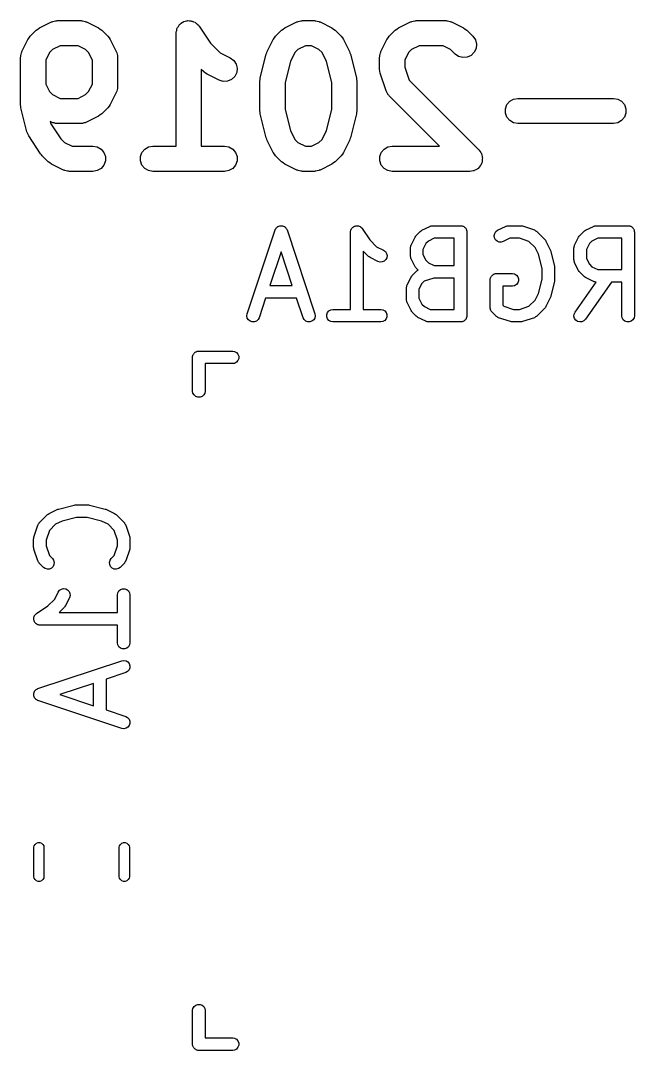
# Model space of a CAD drawing. Extents: x 0.6 to 53.4, y 0.6 to 44.7.
# Drawn here: x 0.97 to 8.3, y 32.08 to 44.37 of the extents above; entities that cross this region are included whole.
import ezdxf

# ---------------------------------------------------------------- set-up
doc = ezdxf.new("R2010")
doc.units = 0
doc.header["$MEASUREMENT"] = 0
doc.layers.add('BLACK', color=7, linetype='CONTINUOUS')

msp = doc.modelspace()

# ---------------------------------------------------------------- linework, layer by layer
at = {"layer": 'BLACK', "linetype": 'CONTINUOUS'}
for p, q in [((1.15822, 44.2561), (1.1779, 44.2698)), ((1.1779, 44.2698), (1.1972, 44.2842)), ((1.1972, 44.2842), (1.34006, 44.3556)), ((1.34006, 44.3556), (1.34835, 44.3581)), ((1.34835, 44.3581), (1.35584, 44.3624)), ((1.35584, 44.3624), (1.37315, 44.3654)), ((1.37315, 44.3654), (1.38999, 44.3704)), ((1.38999, 44.3704), (1.39862, 44.3699)), ((1.39862, 44.3699), (1.40714, 44.3714)), ((1.40714, 44.3714), (1.69286, 44.3714)), ((1.69286, 44.3714), (1.70138, 44.3699)), ((1.70138, 44.3699), (1.71001, 44.3704)), ((1.71001, 44.3704), (1.72685, 44.3654)), ((1.72685, 44.3654), (1.74416, 44.3624)), ((1.74416, 44.3624), (1.75165, 44.3581)), ((1.75165, 44.3581), (1.75994, 44.3556)), ((1.75994, 44.3556), (1.9028, 44.2842)), ((1.9028, 44.2842), (1.92209, 44.2699)), ((1.92209, 44.2699), (1.94178, 44.2561)), ((2.83451, 44.2551), (2.83762, 44.2727)), ((2.83762, 44.2727), (2.84177, 44.2799)), ((2.84177, 44.2799), (2.84411, 44.2879)), ((2.84411, 44.2879), (2.85471, 44.3023)), ((2.85471, 44.3023), (2.86366, 44.3178)), ((2.86366, 44.3178), (2.87004, 44.3232)), ((2.87004, 44.3232), (2.87496, 44.3299)), ((2.87496, 44.3299), (2.88985, 44.3398)), ((2.88985, 44.3398), (2.90357, 44.3513)), ((2.90357, 44.3513), (2.91138, 44.3542)), ((2.91138, 44.3542), (2.9183, 44.3588)), ((2.9183, 44.3588), (2.9357, 44.363)), ((2.9357, 44.363), (2.95252, 44.3691)), ((2.95252, 44.3691), (2.96084, 44.3691)), ((2.96084, 44.3691), (2.96892, 44.3711)), ((2.96892, 44.3711), (2.98672, 44.3691)), ((2.98672, 44.3691), (3.00462, 44.3691)), ((3.00462, 44.3691), (3.01243, 44.3663)), ((3.01243, 44.3663), (3.0207, 44.3654)), ((3.0207, 44.3654), (3.03675, 44.3575)), ((3.03675, 44.3575), (3.05357, 44.3513)), ((3.05357, 44.3513), (3.05994, 44.346)), ((3.05994, 44.346), (3.06739, 44.3423)), ((3.06739, 44.3423), (3.07976, 44.3294)), ((3.07976, 44.3294), (3.09348, 44.3178)), ((3.09348, 44.3178), (3.09763, 44.3106)), ((3.09763, 44.3106), (3.10338, 44.3046)), ((3.10338, 44.3046), (3.238, 44.1027)), ((4.08679, 44.2561), (4.10648, 44.2699)), ((4.10648, 44.2699), (4.12577, 44.2842)), ((4.12577, 44.2842), (4.26863, 44.3556)), ((4.26863, 44.3556), (4.27692, 44.3581)), ((4.27692, 44.3581), (4.28441, 44.3624)), ((4.28441, 44.3624), (4.30172, 44.3654)), ((4.30172, 44.3654), (4.31856, 44.3704)), ((4.31856, 44.3704), (4.32719, 44.3699)), ((4.32719, 44.3699), (4.33571, 44.3714)), ((4.33571, 44.3714), (4.47857, 44.3714)), ((4.47857, 44.3714), (4.48709, 44.3699)), ((4.48709, 44.3699), (4.49572, 44.3704)), ((4.49572, 44.3704), (4.51256, 44.3654)), ((4.51256, 44.3654), (4.52987, 44.3624)), ((4.52987, 44.3624), (4.53736, 44.3581)), ((4.53736, 44.3581), (4.54565, 44.3556)), ((4.54565, 44.3556), (4.68851, 44.2842)), ((4.68851, 44.2842), (4.70779, 44.2699)), ((4.70779, 44.2699), (4.72749, 44.2561)), ((5.44393, 44.2561), (5.46363, 44.2699)), ((5.46363, 44.2699), (5.48292, 44.2842)), ((5.48292, 44.2842), (5.62577, 44.3556)), ((5.62577, 44.3556), (5.63406, 44.3581)), ((5.63406, 44.3581), (5.64155, 44.3624)), ((5.64155, 44.3624), (5.65886, 44.3654)), ((5.65886, 44.3654), (5.67571, 44.3704)), ((5.67571, 44.3704), (5.68434, 44.3699)), ((5.68434, 44.3699), (5.69286, 44.3714)), ((5.69286, 44.3714), (6.05, 44.3714)), ((6.05, 44.3714), (6.05852, 44.3699)), ((6.05852, 44.3699), (6.06715, 44.3704)), ((6.06715, 44.3704), (6.08399, 44.3654)), ((6.08399, 44.3654), (6.1013, 44.3624)), ((6.1013, 44.3624), (6.10879, 44.3581)), ((6.10879, 44.3581), (6.11708, 44.3556)), ((6.11708, 44.3556), (6.25994, 44.2842)), ((6.25994, 44.2842), (6.27923, 44.2699)), ((6.27923, 44.2699), (6.29892, 44.2561)), ((0.98726, 44.0028), (1.05869, 44.1457)), ((1.05869, 44.1457), (1.073, 44.1649)), ((1.073, 44.1649), (1.08679, 44.1846)), ((1.08679, 44.1846), (1.15822, 44.2561)), ((1.94178, 44.2561), (2.01321, 44.1846)), ((2.01321, 44.1846), (2.02699, 44.165)), ((2.02699, 44.165), (2.04131, 44.1457)), ((2.04131, 44.1457), (2.11273, 44.0028)), ((2.82857, 44.2214), (2.83001, 44.2296)), ((2.82857, 42.8714), (2.82857, 44.2214)), ((2.82948, 44.2379), (2.83451, 44.2551)), ((2.83001, 44.2296), (2.82948, 44.2379)), ((3.91584, 44.0028), (3.98726, 44.1457)), ((3.98726, 44.1457), (4.00158, 44.165)), ((4.00158, 44.165), (4.01536, 44.1846)), ((4.01536, 44.1846), (4.08679, 44.2561)), ((4.72749, 44.2561), (4.79892, 44.1846)), ((4.79892, 44.1846), (4.81271, 44.165)), ((4.81271, 44.165), (4.82702, 44.1457)), ((4.82702, 44.1457), (4.89845, 44.0028)), ((5.27298, 44.0028), (5.34441, 44.1457)), ((5.34441, 44.1457), (5.35871, 44.1649)), ((5.35871, 44.1649), (5.37251, 44.1846)), ((5.37251, 44.1846), (5.44393, 44.2561)), ((6.29892, 44.2561), (6.37035, 44.1846)), ((6.37035, 44.1846), (6.40023, 44.142)), ((1.35314, 44.0267), (1.31614, 43.9897)), ((1.44255, 44.0714), (1.35314, 44.0267)), ((1.65745, 44.0714), (1.44255, 44.0714)), ((1.74686, 44.0267), (1.65745, 44.0714)), ((1.78386, 43.9897), (1.74686, 44.0267)), ((3.238, 44.1027), (3.35314, 43.9876)), ((4.28171, 44.0267), (4.2447, 43.9897)), ((4.37112, 44.0714), (4.28171, 44.0267)), ((4.44316, 44.0714), (4.37112, 44.0714)), ((4.53257, 44.0267), (4.44316, 44.0714)), ((4.56958, 43.9897), (4.53257, 44.0267)), ((5.63885, 44.0267), (5.60185, 43.9897)), ((5.72827, 44.0714), (5.63885, 44.0267)), ((6.01459, 44.0714), (5.72827, 44.0714)), ((6.104, 44.0267), (6.01459, 44.0714)), ((6.15822, 43.9725), (6.104, 44.0267)), ((6.40917, 44.0397), (6.38716, 43.9925)), ((6.40023, 44.142), (6.41371, 44.0916)), ((6.41371, 44.0916), (6.40917, 44.0397)), ((0.97143, 43.9357), (0.97293, 43.9442)), ((0.97143, 43.3643), (0.97143, 43.9357)), ((0.97241, 43.9529), (0.97742, 43.9697)), ((0.97293, 43.9442), (0.97241, 43.9529)), ((0.97742, 43.9697), (0.98047, 43.987)), ((0.98047, 43.987), (0.9848, 43.9945)), ((0.9848, 43.9945), (0.98726, 44.0028)), ((1.31614, 43.9897), (1.27143, 43.9003)), ((1.27143, 43.9003), (1.27143, 43.614)), ((1.82857, 43.9003), (1.78386, 43.9897)), ((1.82857, 43.614), (1.82857, 43.9003)), ((2.11273, 44.0028), (2.1152, 43.9945)), ((2.1152, 43.9945), (2.11952, 43.987)), ((2.11952, 43.987), (2.12258, 43.9697)), ((2.12258, 43.9697), (2.12759, 43.9529)), ((2.12759, 43.9529), (2.12707, 43.9442)), ((2.12707, 43.9442), (2.12857, 43.9357)), ((2.12857, 43.9357), (2.12857, 43.5786)), ((3.35314, 43.9876), (3.47422, 43.927)), ((3.47422, 43.927), (3.51606, 43.896)), ((3.83305, 43.6864), (3.90448, 43.9721)), ((3.90448, 43.9721), (3.91116, 43.9871)), ((3.91116, 43.9871), (3.91584, 44.0028)), ((4.2447, 43.9897), (4.19153, 43.8834)), ((4.62276, 43.8834), (4.56958, 43.9897)), ((4.89845, 44.0028), (4.90313, 43.9871)), ((4.90313, 43.9871), (4.90981, 43.9721)), ((4.90981, 43.9721), (4.98123, 43.6864)), ((5.25714, 43.9357), (5.25864, 43.9442)), ((5.25714, 43.7929), (5.25714, 43.9357)), ((5.25813, 43.9529), (5.26314, 43.9697)), ((5.25864, 43.9442), (5.25813, 43.9529)), ((5.26314, 43.9697), (5.26619, 43.987)), ((5.26619, 43.987), (5.27051, 43.9945)), ((5.27051, 43.9945), (5.27298, 44.0028)), ((5.60185, 43.9897), (5.55714, 43.9003)), ((5.55714, 43.9003), (5.55714, 43.8172)), ((6.20089, 43.9426), (6.15822, 43.9725)), ((6.25121, 43.9291), (6.20089, 43.9426)), ((6.30311, 43.9337), (6.25121, 43.9291)), ((6.35032, 43.9557), (6.30311, 43.9337)), ((6.38716, 43.9925), (6.35032, 43.9557)), ((3.15822, 43.7582), (3.12857, 43.7879)), ((3.12857, 43.7879), (3.12857, 42.8714)), ((3.51606, 43.896), (3.54477, 43.8525)), ((3.54477, 43.8525), (3.55687, 43.8018)), ((3.55687, 43.8018), (3.55092, 43.7501)), ((4.19153, 43.8834), (4.12857, 43.6315)), ((4.68571, 43.6315), (4.62276, 43.8834)), ((5.26132, 43.7692), (5.25714, 43.7929)), ((5.55714, 43.8172), (5.60968, 43.6596)), ((3.1779, 43.7444), (3.15822, 43.7582)), ((3.1972, 43.7301), (3.1779, 43.7444)), ((3.34006, 43.6587), (3.1972, 43.7301)), ((3.38999, 43.6438), (3.34006, 43.6587)), ((3.48979, 43.6677), (3.44199, 43.647)), ((3.52762, 43.7035), (3.48979, 43.6677)), ((3.55092, 43.7501), (3.52762, 43.7035)), ((3.82857, 43.65), (3.83176, 43.6681)), ((3.83176, 43.6681), (3.83305, 43.6864)), ((4.98123, 43.6864), (4.98253, 43.6681)), ((4.98253, 43.6681), (4.98571, 43.65)), ((5.26484, 43.7454), (5.26132, 43.7692)), ((5.33627, 43.5311), (5.26484, 43.7454)), ((5.60968, 43.6596), (6.44178, 42.8275)), ((1.27143, 43.614), (1.31614, 43.5246)), ((1.78386, 43.5246), (1.82857, 43.614)), ((2.12258, 43.5446), (2.11952, 43.5273)), ((2.12759, 43.5614), (2.12258, 43.5446)), ((2.12857, 43.5786), (2.12707, 43.5701)), ((2.12707, 43.5701), (2.12759, 43.5614)), ((3.44199, 43.647), (3.38999, 43.6438)), ((3.82857, 43.2929), (3.82857, 43.65)), ((4.12857, 43.6315), (4.12857, 43.3113)), ((4.68571, 43.3113), (4.68571, 43.6315)), ((4.98571, 43.65), (4.98571, 43.2929)), ((5.34039, 43.5235), (5.33627, 43.5311)), ((1.31614, 43.5246), (1.35314, 43.4876)), ((1.35314, 43.4876), (1.44255, 43.4429)), ((1.44255, 43.4429), (1.65745, 43.4429)), ((1.65745, 43.4429), (1.74686, 43.4876)), ((1.74686, 43.4876), (1.78386, 43.5246)), ((2.11273, 43.5115), (2.04131, 43.3686)), ((2.1152, 43.5198), (2.11273, 43.5115)), ((2.11952, 43.5273), (2.1152, 43.5198)), ((5.34262, 43.5152), (5.34039, 43.5235)), ((5.3527, 43.5008), (5.34262, 43.5152)), ((5.36107, 43.4853), (5.3527, 43.5008)), ((5.36754, 43.4796), (5.36107, 43.4853)), ((5.3725, 43.4725), (5.36754, 43.4796)), ((5.97358, 42.8714), (5.3725, 43.4725)), ((6.77724, 43.3679), (6.81072, 43.4078)), ((6.81072, 43.4078), (6.85584, 43.4338)), ((6.85584, 43.4338), (6.90714, 43.4429)), ((6.90714, 43.4429), (8.05, 43.4429)), ((8.05, 43.4429), (8.1013, 43.4338)), ((8.1013, 43.4338), (8.14642, 43.4078)), ((8.14642, 43.4078), (8.1799, 43.3679)), ((0.97462, 43.3462), (0.97143, 43.3643)), ((0.97591, 43.3279), (0.97462, 43.3462)), ((1.04734, 43.0422), (0.97591, 43.3279)), ((2.01321, 43.3297), (1.94178, 43.2582)), ((2.027, 43.3493), (2.01321, 43.3297)), ((2.04131, 43.3686), (2.027, 43.3493)), ((3.83176, 43.2748), (3.82857, 43.2929)), ((4.12857, 43.3113), (4.19153, 43.0595)), ((4.62276, 43.0595), (4.68571, 43.3113)), ((4.98571, 43.2929), (4.98253, 43.2748)), ((6.75942, 43.3189), (6.77724, 43.3679)), ((6.75942, 43.2668), (6.75942, 43.3189)), ((8.1799, 43.3679), (8.19772, 43.3189)), ((8.19772, 43.3189), (8.19772, 43.2668)), ((1.34006, 43.1587), (1.32564, 43.1659)), ((1.32564, 43.1659), (1.33208, 43.1402)), ((1.9028, 43.2301), (1.75994, 43.1587)), ((1.92209, 43.2444), (1.9028, 43.2301)), ((1.94178, 43.2582), (1.92209, 43.2444)), ((3.83305, 43.2565), (3.83176, 43.2748)), ((3.90448, 42.9708), (3.83305, 43.2565)), ((4.98123, 43.2565), (4.90981, 42.9708)), ((4.98253, 43.2748), (4.98123, 43.2565)), ((6.77724, 43.2179), (6.75942, 43.2668)), ((6.81072, 43.178), (6.77724, 43.2179)), ((6.85584, 43.1519), (6.81072, 43.178)), ((8.14642, 43.178), (8.1013, 43.1519)), ((8.1799, 43.2179), (8.14642, 43.178)), ((8.19772, 43.2668), (8.1799, 43.2179)), ((1.05773, 43.0189), (1.04734, 43.0422)), ((1.33208, 43.1402), (1.45228, 42.9598)), ((1.34835, 43.1562), (1.34006, 43.1587)), ((1.35584, 43.1519), (1.34835, 43.1562)), ((1.37315, 43.1489), (1.35584, 43.1519)), ((1.38999, 43.1438), (1.37315, 43.1489)), ((1.39863, 43.1444), (1.38999, 43.1438)), ((1.40714, 43.1429), (1.39863, 43.1444)), ((1.69286, 43.1429), (1.40714, 43.1429)), ((1.70137, 43.1444), (1.69286, 43.1429)), ((1.71001, 43.1438), (1.70137, 43.1444)), ((1.72685, 43.1489), (1.71001, 43.1438)), ((1.74416, 43.1519), (1.72685, 43.1489)), ((1.75165, 43.1562), (1.74416, 43.1519)), ((1.75994, 43.1587), (1.75165, 43.1562)), ((4.19153, 43.0595), (4.2447, 42.9531)), ((4.56958, 42.9531), (4.62276, 43.0595)), ((6.90714, 43.1429), (6.85584, 43.1519)), ((8.05, 43.1429), (6.90714, 43.1429)), ((8.1013, 43.1519), (8.05, 43.1429)), ((1.06805, 42.9954), (1.05773, 43.0189)), ((1.21091, 42.7811), (1.06805, 42.9954)), ((1.45228, 42.9598), (1.496, 42.9161)), ((1.496, 42.9161), (1.58541, 42.8714)), ((3.91116, 42.9558), (3.90448, 42.9708)), ((3.91584, 42.9401), (3.91116, 42.9558)), ((3.98726, 42.7972), (3.91584, 42.9401)), ((4.2447, 42.9531), (4.28171, 42.9161)), ((4.28171, 42.9161), (4.37112, 42.8714)), ((4.44316, 42.8714), (4.53257, 42.9161)), ((4.53257, 42.9161), (4.56958, 42.9531)), ((4.89845, 42.9401), (4.82702, 42.7972)), ((4.90313, 42.9558), (4.89845, 42.9401)), ((4.90981, 42.9708), (4.90313, 42.9558)), ((1.58541, 42.8714), (1.83571, 42.8714)), ((1.83571, 42.8714), (1.88702, 42.8624)), ((1.88702, 42.8624), (1.93213, 42.8363)), ((1.93213, 42.8363), (1.96562, 42.7964)), ((1.96562, 42.7964), (1.98343, 42.7475)), ((2.40228, 42.7475), (2.4201, 42.7964)), ((2.4201, 42.7964), (2.45358, 42.8363)), ((2.45358, 42.8363), (2.4987, 42.8624)), ((2.4987, 42.8624), (2.55, 42.8714)), ((2.55, 42.8714), (2.82857, 42.8714)), ((3.12857, 42.8714), (3.40714, 42.8714)), ((3.40714, 42.8714), (3.45844, 42.8624)), ((3.45844, 42.8624), (3.50356, 42.8363)), ((3.50356, 42.8363), (3.53705, 42.7964)), ((3.53705, 42.7964), (3.55486, 42.7475)), ((4.00158, 42.7779), (3.98726, 42.7972)), ((4.37112, 42.8714), (4.44316, 42.8714)), ((4.82702, 42.7972), (4.81271, 42.7779)), ((5.25942, 42.7475), (5.27724, 42.7964)), ((5.27724, 42.7964), (5.31072, 42.8363)), ((5.31072, 42.8363), (5.35584, 42.8624)), ((5.35584, 42.8624), (5.40714, 42.8714)), ((5.40714, 42.8714), (5.97358, 42.8714)), ((6.44178, 42.8275), (6.45302, 42.8114)), ((6.45302, 42.8114), (6.46562, 42.7964)), ((6.46562, 42.7964), (6.46787, 42.7902)), ((1.22114, 42.7704), (1.21091, 42.7811)), ((1.22965, 42.7582), (1.22114, 42.7704)), ((1.30108, 42.6868), (1.22965, 42.7582)), ((1.32076, 42.673), (1.30108, 42.6868)), ((1.34006, 42.6587), (1.32076, 42.673)), ((1.98343, 42.6954), (1.96562, 42.6464)), ((1.98343, 42.7475), (1.98343, 42.6954)), ((2.40228, 42.6954), (2.40228, 42.7475)), ((2.4201, 42.6464), (2.40228, 42.6954)), ((3.55486, 42.6954), (3.53705, 42.6464)), ((3.55486, 42.7475), (3.55486, 42.6954)), ((4.01536, 42.7582), (4.00158, 42.7779)), ((4.08679, 42.6868), (4.01536, 42.7582)), ((4.10648, 42.673), (4.08679, 42.6868)), ((4.12577, 42.6587), (4.10648, 42.673)), ((4.70779, 42.673), (4.68851, 42.6587)), ((4.72749, 42.6868), (4.70779, 42.673)), ((4.79892, 42.7582), (4.72749, 42.6868)), ((4.81271, 42.7779), (4.79892, 42.7582)), ((5.25942, 42.6954), (5.25942, 42.7475)), ((5.27724, 42.6464), (5.25942, 42.6954)), ((6.46787, 42.7902), (6.47166, 42.7848)), ((6.47166, 42.7848), (6.47673, 42.7659)), ((6.4806, 42.6826), (6.47232, 42.6648)), ((6.47673, 42.7659), (6.48344, 42.7475)), ((6.48118, 42.6892), (6.4806, 42.6826)), ((6.48344, 42.6954), (6.48118, 42.6892)), ((6.48344, 42.7475), (6.48344, 42.7409)), ((6.48344, 42.7409), (6.48514, 42.7345)), ((6.48514, 42.7345), (6.48344, 42.715)), ((6.48344, 42.715), (6.48344, 42.6954)), ((1.48292, 42.5873), (1.34006, 42.6587)), ((1.49121, 42.5848), (1.48292, 42.5873)), ((1.4987, 42.5805), (1.49121, 42.5848)), ((1.51601, 42.5774), (1.4987, 42.5805)), ((1.53285, 42.5724), (1.51601, 42.5774)), ((1.54148, 42.5729), (1.53285, 42.5724)), ((1.55, 42.5714), (1.54148, 42.5729)), ((1.83571, 42.5714), (1.55, 42.5714)), ((1.88702, 42.5805), (1.83571, 42.5714)), ((1.93213, 42.6065), (1.88702, 42.5805)), ((1.96562, 42.6464), (1.93213, 42.6065)), ((2.45358, 42.6065), (2.4201, 42.6464)), ((2.4987, 42.5805), (2.45358, 42.6065)), ((2.55, 42.5714), (2.4987, 42.5805)), ((3.40714, 42.5714), (2.55, 42.5714)), ((3.45844, 42.5805), (3.40714, 42.5714)), ((3.50356, 42.6065), (3.45844, 42.5805)), ((3.53705, 42.6464), (3.50356, 42.6065)), ((4.26863, 42.5873), (4.12577, 42.6587)), ((4.27692, 42.5848), (4.26863, 42.5873)), ((4.28441, 42.5805), (4.27692, 42.5848)), ((4.30172, 42.5774), (4.28441, 42.5805)), ((4.31856, 42.5724), (4.30172, 42.5774)), ((4.32719, 42.5729), (4.31856, 42.5724)), ((4.33571, 42.5714), (4.32719, 42.5729)), ((4.47857, 42.5714), (4.33571, 42.5714)), ((4.48709, 42.5729), (4.47857, 42.5714)), ((4.49572, 42.5724), (4.48709, 42.5729)), ((4.51256, 42.5774), (4.49572, 42.5724)), ((4.52987, 42.5805), (4.51256, 42.5774)), ((4.53736, 42.5848), (4.52987, 42.5805)), ((4.54565, 42.5873), (4.53736, 42.5848)), ((4.68851, 42.6587), (4.54565, 42.5873)), ((5.31072, 42.6065), (5.27724, 42.6464)), ((5.35584, 42.5805), (5.31072, 42.6065)), ((5.40714, 42.5714), (5.35584, 42.5805)), ((6.33571, 42.5714), (5.40714, 42.5714)), ((6.35501, 42.5748), (6.33571, 42.5714)), ((6.37454, 42.5765), (6.35501, 42.5748)), ((6.38052, 42.5793), (6.37454, 42.5765)), ((6.38702, 42.5805), (6.38052, 42.5793)), ((6.404, 42.5903), (6.38702, 42.5805)), ((6.42175, 42.5986), (6.404, 42.5903)), ((6.42641, 42.6032), (6.42175, 42.5986)), ((6.43213, 42.6065), (6.42641, 42.6032)), ((6.44474, 42.6215), (6.43213, 42.6065)), ((6.45859, 42.6354), (6.44474, 42.6215)), ((6.46137, 42.6414), (6.45859, 42.6354)), ((6.46562, 42.6464), (6.46137, 42.6414)), ((6.47232, 42.6648), (6.46562, 42.6464)), ((3.67647, 40.8713), (4.0098, 41.8713)), ((4.0098, 41.8713), (4.01079, 41.8732)), ((4.01079, 41.8732), (4.0112, 41.8752)), ((4.0112, 41.8752), (4.01696, 41.8846)), ((4.01696, 41.8846), (4.0222, 41.8942)), ((4.0222, 41.8942), (4.02375, 41.8956)), ((4.02375, 41.8956), (4.02484, 41.8974)), ((4.02484, 41.8974), (4.03346, 41.9042)), ((4.03346, 41.9042), (4.04169, 41.9115)), ((4.04169, 41.9115), (4.04361, 41.9123)), ((4.04361, 41.9123), (4.04524, 41.9136)), ((4.04524, 41.9136), (4.05569, 41.9171)), ((4.05569, 41.9171), (4.06592, 41.9211)), ((4.06592, 41.9211), (4.06799, 41.9212)), ((4.06799, 41.9212), (4.06995, 41.9218)), ((4.06995, 41.9218), (4.08095, 41.9215)), ((4.08095, 41.9215), (4.09195, 41.9218)), ((4.09195, 41.9218), (4.09392, 41.9212)), ((4.09392, 41.9212), (4.09599, 41.9211)), ((4.09599, 41.9211), (4.10621, 41.9171)), ((4.10621, 41.9171), (4.11666, 41.9136)), ((4.11666, 41.9136), (4.11829, 41.9123)), ((4.11829, 41.9123), (4.12021, 41.9115)), ((4.12021, 41.9115), (4.12844, 41.9042)), ((4.12844, 41.9042), (4.13707, 41.8974)), ((4.13707, 41.8974), (4.13815, 41.8956)), ((4.13815, 41.8956), (4.1397, 41.8942)), ((4.1397, 41.8942), (4.14494, 41.8846)), ((4.14494, 41.8846), (4.1507, 41.8752)), ((4.1507, 41.8752), (4.15112, 41.8732)), ((4.15112, 41.8732), (4.1521, 41.8713)), ((4.1521, 41.8713), (4.48544, 40.8713)), ((4.91071, 41.8476), (4.91144, 41.8517)), ((4.91071, 40.9226), (4.91071, 41.8476)), ((4.91117, 41.8559), (4.91368, 41.8645)), ((4.91144, 41.8517), (4.91117, 41.8559)), ((4.91368, 41.8645), (4.91524, 41.8733)), ((4.91524, 41.8733), (4.91732, 41.8769)), ((4.91732, 41.8769), (4.91848, 41.8809)), ((4.91848, 41.8809), (4.92379, 41.8881)), ((4.92379, 41.8881), (4.92826, 41.8958)), ((4.92826, 41.8958), (4.93144, 41.8985)), ((4.93144, 41.8985), (4.93391, 41.9019)), ((4.93391, 41.9019), (4.94136, 41.9068)), ((4.94136, 41.9068), (4.94821, 41.9126)), ((4.94821, 41.9126), (4.95212, 41.914)), ((4.95212, 41.914), (4.95558, 41.9163)), ((4.95558, 41.9163), (4.96428, 41.9184)), ((4.96428, 41.9184), (4.97269, 41.9215)), ((4.97269, 41.9215), (4.97685, 41.9215)), ((4.97685, 41.9215), (4.98089, 41.9225)), ((4.98089, 41.9225), (4.98978, 41.9215)), ((4.98978, 41.9215), (4.99874, 41.9215)), ((4.99874, 41.9215), (5.00265, 41.9201)), ((5.00265, 41.9201), (5.00678, 41.9196)), ((5.00678, 41.9196), (5.01479, 41.9156)), ((5.01479, 41.9156), (5.02321, 41.9126)), ((5.02321, 41.9126), (5.0264, 41.9099)), ((5.0264, 41.9099), (5.03012, 41.9081)), ((5.03012, 41.9081), (5.03631, 41.9016)), ((5.03631, 41.9016), (5.04317, 41.8958)), ((5.04317, 41.8958), (5.04525, 41.8922)), ((5.04525, 41.8922), (5.04812, 41.8892)), ((5.04812, 41.8892), (5.13924, 41.7525)), ((5.69459, 41.8054), (5.7422, 41.853)), ((5.7422, 41.853), (5.75203, 41.8599)), ((5.75203, 41.8599), (5.7617, 41.8671)), ((5.7617, 41.8671), (5.85694, 41.9147)), ((5.85694, 41.9147), (5.86108, 41.9159)), ((5.86108, 41.9159), (5.86482, 41.9181)), ((5.86482, 41.9181), (5.87348, 41.9196)), ((5.87348, 41.9196), (5.8819, 41.9221)), ((5.8819, 41.9221), (5.88622, 41.9219)), ((5.88622, 41.9219), (5.89048, 41.9226)), ((5.89048, 41.9226), (6.22381, 41.9226)), ((6.22381, 41.9226), (6.23027, 41.9215)), ((6.23027, 41.9215), (6.23683, 41.9215)), ((6.23683, 41.9215), (6.243, 41.9192)), ((6.243, 41.9192), (6.24946, 41.9181)), ((6.24946, 41.9181), (6.25514, 41.9148)), ((6.25514, 41.9148), (6.26131, 41.9126)), ((6.26131, 41.9126), (6.26634, 41.9084)), ((6.26634, 41.9084), (6.27202, 41.9051)), ((6.27202, 41.9051), (6.27624, 41.9)), ((6.27624, 41.9), (6.28126, 41.8958)), ((6.28126, 41.8958), (6.28454, 41.8901)), ((6.28454, 41.8901), (6.28876, 41.8851)), ((6.28876, 41.8851), (6.291, 41.879)), ((6.291, 41.879), (6.29429, 41.8733)), ((6.29429, 41.8733), (6.29542, 41.8668)), ((6.29542, 41.8668), (6.29767, 41.8606)), ((6.29767, 41.8606), (6.29767, 41.8541)), ((6.29767, 41.8541), (6.29881, 41.8476)), ((6.29881, 41.8476), (6.29881, 40.8476)), ((6.62513, 41.8045), (6.63119, 41.8298)), ((6.63119, 41.8298), (6.64554, 41.8516)), ((6.64554, 41.8516), (6.66646, 41.8671)), ((6.66646, 41.8671), (6.7617, 41.9147)), ((6.7617, 41.9147), (6.76584, 41.9159)), ((6.76584, 41.9159), (6.76959, 41.9181)), ((6.76959, 41.9181), (6.77824, 41.9196)), ((6.77824, 41.9196), (6.78666, 41.9221)), ((6.78666, 41.9221), (6.79098, 41.9219)), ((6.79098, 41.9219), (6.79524, 41.9226)), ((6.79524, 41.9226), (6.93809, 41.9226)), ((6.93809, 41.9226), (6.94993, 41.9205)), ((6.94993, 41.9205), (6.96181, 41.9188)), ((6.96181, 41.9188), (7.10467, 41.8712)), ((7.10467, 41.8712), (7.10847, 41.8691)), ((7.10847, 41.8691), (7.11265, 41.868)), ((7.11265, 41.868), (7.11984, 41.8629)), ((7.11984, 41.8629), (7.12757, 41.8587)), ((7.12757, 41.8587), (7.13044, 41.8555)), ((7.13044, 41.8555), (7.13399, 41.853)), ((7.13399, 41.853), (7.22922, 41.7578)), ((7.64697, 41.8054), (7.69459, 41.853)), ((7.69459, 41.853), (7.70441, 41.8599)), ((7.70441, 41.8599), (7.71408, 41.8671)), ((7.71408, 41.8671), (7.80932, 41.9147)), ((7.80932, 41.9147), (7.81346, 41.9159)), ((7.81346, 41.9159), (7.8172, 41.9181)), ((7.8172, 41.9181), (7.82586, 41.9196)), ((7.82586, 41.9196), (7.83428, 41.9221)), ((7.83428, 41.9221), (7.8386, 41.9219)), ((7.8386, 41.9219), (7.84286, 41.9226)), ((7.84286, 41.9226), (8.22381, 41.9226)), ((8.22381, 41.9226), (8.23027, 41.9215)), ((8.23027, 41.9215), (8.23683, 41.9215)), ((8.23683, 41.9215), (8.243, 41.9192)), ((8.243, 41.9192), (8.24946, 41.9181)), ((8.24946, 41.9181), (8.25514, 41.9148)), ((8.25514, 41.9148), (8.26131, 41.9126)), ((8.26131, 41.9126), (8.26634, 41.9084)), ((8.26634, 41.9084), (8.27202, 41.9051)), ((8.27202, 41.9051), (8.27624, 41.9)), ((8.27624, 41.9), (8.28126, 41.8958)), ((8.28126, 41.8958), (8.28454, 41.8901)), ((8.28454, 41.8901), (8.28876, 41.8851)), ((8.28876, 41.8851), (8.29101, 41.879)), ((8.29101, 41.879), (8.29429, 41.8733)), ((8.29429, 41.8733), (8.29542, 41.8668)), ((8.29542, 41.8668), (8.29767, 41.8606)), ((8.29767, 41.8606), (8.29767, 41.8541)), ((8.29767, 41.8541), (8.29881, 41.8476)), ((8.29881, 41.8476), (8.29881, 40.8476)), ((5.13924, 41.7525), (5.22062, 41.6712)), ((5.62952, 41.6828), (5.63169, 41.6865)), ((5.63169, 41.6865), (5.63292, 41.6907)), ((5.63292, 41.6907), (5.68054, 41.7859)), ((5.68054, 41.7859), (5.6877, 41.7956)), ((5.6877, 41.7956), (5.69459, 41.8054)), ((5.80926, 41.708), (5.775, 41.6394)), ((5.83966, 41.7384), (5.80926, 41.708)), ((5.90818, 41.7726), (5.83966, 41.7384)), ((6.14881, 41.7726), (5.90818, 41.7726)), ((6.14881, 41.4464), (6.14881, 41.7726)), ((6.62811, 41.7786), (6.62513, 41.8045)), ((6.63976, 41.7553), (6.62811, 41.7786)), ((6.65868, 41.7374), (6.63976, 41.7553)), ((6.68257, 41.7271), (6.65868, 41.7374)), ((6.70857, 41.7255), (6.68257, 41.7271)), ((6.73354, 41.7329), (6.70857, 41.7255)), ((6.81294, 41.7726), (6.73354, 41.7329)), ((6.92592, 41.7726), (6.81294, 41.7726)), ((7.04044, 41.7344), (6.92592, 41.7726)), ((7.11455, 41.6603), (7.04044, 41.7344)), ((7.22922, 41.7578), (7.23612, 41.7479)), ((7.23612, 41.7479), (7.24327, 41.7383)), ((7.24327, 41.7383), (7.29089, 41.6431)), ((7.5819, 41.6828), (7.58406, 41.6865)), ((7.58406, 41.6865), (7.5853, 41.6907)), ((7.5853, 41.6907), (7.63292, 41.7859)), ((7.63292, 41.7859), (7.64009, 41.7956)), ((7.64009, 41.7956), (7.64697, 41.8054)), ((7.76164, 41.708), (7.72738, 41.6394)), ((7.79204, 41.7384), (7.76164, 41.708)), ((7.86056, 41.7726), (7.79204, 41.7384)), ((8.14881, 41.7726), (7.86056, 41.7726)), ((8.14881, 41.3988), (8.14881, 41.7726)), ((4.08095, 41.6105), (3.94691, 41.2083)), ((4.21499, 41.2083), (4.08095, 41.6105)), ((5.12316, 41.5565), (5.06071, 41.6189)), ((5.06071, 41.6189), (5.06071, 40.9226)), ((5.22062, 41.6712), (5.30497, 41.629)), ((5.30497, 41.629), (5.32589, 41.6135)), ((5.32589, 41.6135), (5.34024, 41.5917)), ((5.34024, 41.5917), (5.34629, 41.5664)), ((5.34629, 41.5664), (5.34332, 41.5405)), ((5.625, 41.6571), (5.62575, 41.6614)), ((5.625, 41.5619), (5.625, 41.6571)), ((5.62575, 41.5576), (5.625, 41.5619)), ((5.62549, 41.6657), (5.628, 41.6741)), ((5.62575, 41.6614), (5.62549, 41.6657)), ((5.628, 41.6741), (5.62952, 41.6828)), ((5.775, 41.6394), (5.775, 41.5796)), ((5.775, 41.5796), (5.80926, 41.5111)), ((7.15304, 41.5833), (7.11455, 41.6603)), ((7.19643, 41.4098), (7.15304, 41.5833)), ((7.29089, 41.6431), (7.29323, 41.6352)), ((7.29323, 41.6352), (7.29657, 41.6277)), ((7.29657, 41.6277), (7.34419, 41.4372)), ((7.57738, 41.6571), (7.57813, 41.6614)), ((7.57738, 41.5143), (7.57738, 41.6571)), ((7.57787, 41.6657), (7.58038, 41.6741)), ((7.57813, 41.6614), (7.57787, 41.6657)), ((7.58038, 41.6741), (7.5819, 41.6828)), ((7.72738, 41.6394), (7.72738, 41.532)), ((5.133, 41.5496), (5.12316, 41.5565)), ((5.14265, 41.5424), (5.133, 41.5496)), ((5.23789, 41.4948), (5.14265, 41.5424)), ((5.26285, 41.4874), (5.23789, 41.4948)), ((5.28885, 41.489), (5.26285, 41.4874)), ((5.31275, 41.4993), (5.28885, 41.489)), ((5.33167, 41.5172), (5.31275, 41.4993)), ((5.34332, 41.5405), (5.33167, 41.5172)), ((5.62549, 41.5533), (5.62575, 41.5576)), ((5.628, 41.5449), (5.62549, 41.5533)), ((5.62952, 41.5363), (5.628, 41.5449)), ((5.63169, 41.5325), (5.62952, 41.5363)), ((5.63292, 41.5284), (5.63169, 41.5325)), ((5.68054, 41.4331), (5.63292, 41.5284)), ((5.80926, 41.5111), (5.83967, 41.4807)), ((5.83967, 41.4807), (5.90818, 41.4464)), ((5.90818, 41.4464), (6.14881, 41.4464)), ((7.57813, 41.51), (7.57738, 41.5143)), ((7.57787, 41.5057), (7.57813, 41.51)), ((7.58038, 41.4973), (7.57787, 41.5057)), ((7.5819, 41.4886), (7.58038, 41.4973)), ((7.58406, 41.4849), (7.5819, 41.4886)), ((7.5853, 41.4807), (7.58406, 41.4849)), ((7.63292, 41.3855), (7.5853, 41.4807)), ((7.72738, 41.532), (7.76164, 41.4635)), ((7.76164, 41.4635), (7.79205, 41.4331)), ((5.63292, 41.3097), (5.64009, 41.3194)), ((5.64009, 41.3194), (5.64697, 41.3292)), ((5.64697, 41.3292), (5.69459, 41.3768)), ((5.6877, 41.4235), (5.68054, 41.4331)), ((5.69459, 41.4136), (5.6877, 41.4235)), ((5.71633, 41.3919), (5.69459, 41.4136)), ((5.69459, 41.3768), (5.69813, 41.3793)), ((5.69813, 41.3793), (5.701, 41.3826)), ((5.701, 41.3826), (5.70872, 41.3867)), ((5.70872, 41.3867), (5.71592, 41.3918)), ((5.71592, 41.3918), (5.71633, 41.3919)), ((6.58743, 41.3137), (6.59165, 41.3187)), ((6.59165, 41.3187), (6.59493, 41.3244)), ((6.59493, 41.3244), (6.59995, 41.3286)), ((6.59995, 41.3286), (6.60417, 41.3336)), ((6.60417, 41.3336), (6.60985, 41.3369)), ((6.60985, 41.3369), (6.61488, 41.3411)), ((6.61488, 41.3411), (6.62105, 41.3434)), ((6.62105, 41.3434), (6.62673, 41.3467)), ((6.62673, 41.3467), (6.63319, 41.3478)), ((6.63319, 41.3478), (6.63936, 41.3501)), ((6.63936, 41.3501), (6.64592, 41.3501)), ((6.64592, 41.3501), (6.65238, 41.3512)), ((6.65238, 41.3512), (6.84286, 41.3512)), ((6.84286, 41.3512), (6.86851, 41.3467)), ((6.86851, 41.3467), (6.89107, 41.3336)), ((6.89107, 41.3336), (6.90781, 41.3137)), ((7.19643, 41.2854), (7.19643, 41.4098)), ((7.34419, 41.4372), (7.34483, 41.4281)), ((7.34483, 41.4281), (7.34643, 41.419)), ((7.34643, 41.419), (7.34643, 41.2762)), ((7.64009, 41.3758), (7.63292, 41.3855)), ((7.64697, 41.366), (7.64009, 41.3758)), ((7.69459, 41.3184), (7.64697, 41.366)), ((7.70442, 41.3115), (7.69459, 41.3184)), ((7.79205, 41.4331), (7.86056, 41.3988)), ((7.86056, 41.3988), (8.14881, 41.3988)), ((3.94691, 41.2083), (4.21499, 41.2083)), ((5.57787, 41.1895), (5.58038, 41.1979)), ((5.58038, 41.1979), (5.5819, 41.2066)), ((5.5819, 41.2066), (5.58406, 41.2103)), ((5.58406, 41.2103), (5.5853, 41.2145)), ((5.5853, 41.2145), (5.63292, 41.3097)), ((5.76164, 41.2318), (5.72738, 41.1632)), ((5.78813, 41.2583), (5.76164, 41.2318)), ((5.90265, 41.2964), (5.78813, 41.2583)), ((6.14881, 41.2964), (5.90265, 41.2964)), ((6.14881, 40.9226), (6.14881, 41.2964)), ((6.57738, 41.2762), (6.57852, 41.2827)), ((6.57738, 40.9429), (6.57738, 41.2762)), ((6.57852, 41.2892), (6.58076, 41.2954)), ((6.57852, 41.2827), (6.57852, 41.2892)), ((6.58076, 41.2954), (6.5819, 41.3018)), ((6.5819, 41.3018), (6.58518, 41.3075)), ((6.58518, 41.3075), (6.58743, 41.3137)), ((6.84286, 41.2012), (6.72738, 41.2012)), ((6.72738, 41.2012), (6.72738, 40.9739)), ((6.86851, 41.2057), (6.84286, 41.2012)), ((6.89107, 41.2187), (6.86851, 41.2057)), ((6.90781, 41.2387), (6.89107, 41.2187)), ((6.90781, 41.3137), (6.91672, 41.2892)), ((6.91672, 41.2632), (6.90781, 41.2387)), ((6.91672, 41.2892), (6.91672, 41.2632)), ((7.15304, 41.1119), (7.19643, 41.2854)), ((7.34419, 41.258), (7.29657, 41.0675)), ((7.34483, 41.2672), (7.34419, 41.258)), ((7.34643, 41.2762), (7.34483, 41.2672)), ((7.59094, 40.8906), (7.8418, 41.249)), ((7.71408, 41.3043), (7.70442, 41.3115)), ((8.02476, 41.2488), (7.71382, 40.8046)), ((7.80932, 41.2567), (7.71408, 41.3043)), ((7.81346, 41.2555), (7.80932, 41.2567)), ((7.8172, 41.2533), (7.81346, 41.2555)), ((7.82586, 41.2518), (7.8172, 41.2533)), ((7.83428, 41.2493), (7.82586, 41.2518)), ((7.8386, 41.2496), (7.83428, 41.2493)), ((7.8418, 41.249), (7.8386, 41.2496)), ((8.14881, 41.2488), (8.02476, 41.2488)), ((8.14881, 40.8476), (8.14881, 41.2488)), ((5.57738, 41.181), (5.57813, 41.1852)), ((5.57738, 41.0381), (5.57738, 41.181)), ((5.57813, 41.1852), (5.57787, 41.1895)), ((5.72738, 41.1632), (5.72738, 41.0558)), ((7.11455, 41.0349), (7.15304, 41.1119)), ((3.89691, 41.0583), (3.81877, 40.8239)), ((4.26499, 41.0583), (3.89691, 41.0583)), ((4.34313, 40.8239), (4.26499, 41.0583)), ((5.57813, 41.0338), (5.57738, 41.0381)), ((5.57787, 41.0295), (5.57813, 41.0338)), ((5.58038, 41.0211), (5.57787, 41.0295)), ((5.5819, 41.0124), (5.58038, 41.0211)), ((5.58406, 41.0087), (5.5819, 41.0124)), ((5.5853, 41.0046), (5.58406, 41.0087)), ((5.63292, 40.9093), (5.5853, 41.0046)), ((5.72738, 41.0558), (5.76164, 40.9873)), ((5.76164, 40.9873), (5.79205, 40.9569)), ((5.79205, 40.9569), (5.86056, 40.9226)), ((6.72738, 40.9739), (6.74051, 40.9608)), ((6.74051, 40.9608), (6.85503, 40.9226)), ((6.92592, 40.9226), (7.04044, 40.9608)), ((7.04044, 40.9608), (7.11455, 41.0349)), ((7.23612, 40.9473), (7.22922, 40.9374)), ((7.24327, 40.9569), (7.23612, 40.9473)), ((7.29089, 41.0522), (7.24327, 40.9569)), ((7.29323, 41.06), (7.29089, 41.0522)), ((7.29657, 41.0675), (7.29323, 41.06)), ((3.67265, 40.8456), (3.67647, 40.8713)), ((3.67787, 40.8201), (3.67265, 40.8456)), ((4.48926, 40.8456), (4.48403, 40.8201)), ((4.48544, 40.8713), (4.48926, 40.8456)), ((4.62614, 40.8606), (4.63505, 40.8851)), ((4.62614, 40.8346), (4.62614, 40.8606)), ((4.63505, 40.8101), (4.62614, 40.8346)), ((4.63505, 40.8851), (4.65179, 40.9051)), ((4.65179, 40.9051), (4.67435, 40.9181)), ((4.67435, 40.9181), (4.7, 40.9226)), ((4.7, 40.9226), (4.91071, 40.9226)), ((5.06071, 40.9226), (5.27143, 40.9226)), ((5.27143, 40.9226), (5.29708, 40.9181)), ((5.29708, 40.9181), (5.31964, 40.9051)), ((5.31964, 40.9051), (5.33638, 40.8851)), ((5.33638, 40.8851), (5.34529, 40.8606)), ((5.34529, 40.8346), (5.33638, 40.8101)), ((5.34529, 40.8606), (5.34529, 40.8346)), ((5.64009, 40.8997), (5.63292, 40.9093)), ((5.64697, 40.8898), (5.64009, 40.8997)), ((5.69459, 40.8422), (5.64697, 40.8898)), ((5.70442, 40.8353), (5.69459, 40.8422)), ((5.71408, 40.8282), (5.70442, 40.8353)), ((5.80932, 40.7805), (5.71408, 40.8282)), ((5.86056, 40.9226), (6.14881, 40.9226)), ((6.29542, 40.8284), (6.29429, 40.822)), ((6.29767, 40.8346), (6.29542, 40.8284)), ((6.29881, 40.8476), (6.29767, 40.8412)), ((6.29767, 40.8412), (6.29767, 40.8346)), ((6.57795, 40.9396), (6.57738, 40.9429)), ((6.57767, 40.9363), (6.57795, 40.9396)), ((6.5802, 40.9269), (6.57767, 40.9363)), ((6.5819, 40.9172), (6.5802, 40.9269)), ((6.58355, 40.9143), (6.5819, 40.9172)), ((6.58441, 40.9112), (6.58355, 40.9143)), ((6.59003, 40.9031), (6.58441, 40.9112)), ((6.59493, 40.8946), (6.59003, 40.9031)), ((6.59745, 40.8925), (6.59493, 40.8946)), ((6.59935, 40.8898), (6.59745, 40.8925)), ((6.64697, 40.8422), (6.59935, 40.8898)), ((6.65051, 40.8397), (6.64697, 40.8422)), ((6.65338, 40.8365), (6.65051, 40.8397)), ((6.6611, 40.8323), (6.65338, 40.8365)), ((6.6683, 40.8273), (6.6611, 40.8323)), ((6.67248, 40.8261), (6.6683, 40.8273)), ((6.67628, 40.8241), (6.67248, 40.8261)), ((6.81914, 40.7765), (6.67628, 40.8241)), ((6.85503, 40.9226), (6.92592, 40.9226)), ((7.10467, 40.8241), (6.96181, 40.7765)), ((7.10847, 40.8261), (7.10467, 40.8241)), ((7.11265, 40.8273), (7.10847, 40.8261)), ((7.11984, 40.8323), (7.11265, 40.8273)), ((7.12757, 40.8365), (7.11984, 40.8323)), ((7.13044, 40.8397), (7.12757, 40.8365)), ((7.13399, 40.8422), (7.13044, 40.8397)), ((7.22922, 40.9374), (7.13399, 40.8422)), ((7.57767, 40.8411), (7.57993, 40.867)), ((7.58441, 40.8159), (7.57767, 40.8411)), ((7.57993, 40.867), (7.59094, 40.8906)), ((8.15333, 40.822), (8.14881, 40.8476)), ((8.29881, 40.8476), (8.29429, 40.822)), ((3.6915, 40.7979), (3.67787, 40.8201)), ((3.71191, 40.7817), (3.6915, 40.7979)), ((3.73662, 40.7734), (3.71191, 40.7817)), ((3.76265, 40.7741), (3.73662, 40.7734)), ((3.78688, 40.7837), (3.76265, 40.7741)), ((3.80637, 40.801), (3.78688, 40.7837)), ((3.81877, 40.8239), (3.80637, 40.801)), ((4.35554, 40.801), (4.34313, 40.8239)), ((4.37502, 40.7837), (4.35554, 40.801)), ((4.39925, 40.7741), (4.37502, 40.7837)), ((4.42529, 40.7734), (4.39925, 40.7741)), ((4.45, 40.7817), (4.42529, 40.7734)), ((4.4704, 40.7979), (4.45, 40.7817)), ((4.48403, 40.8201), (4.4704, 40.7979)), ((4.65179, 40.7902), (4.63505, 40.8101)), ((4.67435, 40.7771), (4.65179, 40.7902)), ((4.7, 40.7726), (4.67435, 40.7771)), ((5.27143, 40.7726), (4.7, 40.7726)), ((5.29708, 40.7771), (5.27143, 40.7726)), ((5.31964, 40.7902), (5.29708, 40.7771)), ((5.33638, 40.8101), (5.31964, 40.7902)), ((5.81346, 40.7793), (5.80932, 40.7805)), ((5.8172, 40.7771), (5.81346, 40.7793)), ((5.82586, 40.7756), (5.8172, 40.7771)), ((5.83428, 40.7731), (5.82586, 40.7756)), ((5.8386, 40.7734), (5.83428, 40.7731)), ((5.84286, 40.7726), (5.8386, 40.7734)), ((6.22381, 40.7726), (5.84286, 40.7726)), ((6.23027, 40.7738), (6.22381, 40.7726)), ((6.23683, 40.7738), (6.23027, 40.7738)), ((6.243, 40.776), (6.23683, 40.7738)), ((6.24946, 40.7771), (6.243, 40.776)), ((6.25514, 40.7804), (6.24946, 40.7771)), ((6.26131, 40.7827), (6.25514, 40.7804)), ((6.26634, 40.7869), (6.26131, 40.7827)), ((6.27202, 40.7902), (6.26634, 40.7869)), ((6.27624, 40.7952), (6.27202, 40.7902)), ((6.28126, 40.7994), (6.27624, 40.7952)), ((6.28454, 40.8051), (6.28126, 40.7994)), ((6.28876, 40.8101), (6.28454, 40.8051)), ((6.291, 40.8163), (6.28876, 40.8101)), ((6.29429, 40.822), (6.291, 40.8163)), ((6.83102, 40.7747), (6.81914, 40.7765)), ((6.84286, 40.7726), (6.83102, 40.7747)), ((6.93809, 40.7726), (6.84286, 40.7726)), ((6.94994, 40.7747), (6.93809, 40.7726)), ((6.96181, 40.7765), (6.94994, 40.7747)), ((7.59935, 40.7946), (7.58441, 40.8159)), ((7.62069, 40.7796), (7.59935, 40.7946)), ((7.64585, 40.7729), (7.62069, 40.7796)), ((7.6718, 40.7752), (7.64585, 40.7729)), ((7.69541, 40.7862), (7.6718, 40.7752)), ((7.71382, 40.8046), (7.69541, 40.7862)), ((8.16636, 40.7994), (8.15333, 40.822)), ((8.18631, 40.7827), (8.16636, 40.7994)), ((8.21078, 40.7738), (8.18631, 40.7827)), ((8.23683, 40.7738), (8.21078, 40.7738)), ((8.26131, 40.7827), (8.23683, 40.7738)), ((8.28126, 40.7994), (8.26131, 40.7827)), ((8.29429, 40.822), (8.28126, 40.7994)), ((3.025, 40.3632), (3.02728, 40.3695)), ((3.025, 40.3566), (3.025, 40.3632)), ((3.025, 39.9434), (3.025, 40.3566)), ((3.025, 40.3566), (3.025, 40.3566)), ((3.02728, 40.3695), (3.02844, 40.376)), ((3.02844, 40.376), (3.03177, 40.3818)), ((3.03177, 40.3818), (3.03405, 40.3881)), ((3.03405, 40.3881), (3.03833, 40.3932)), ((3.03833, 40.3932), (3.04166, 40.399)), ((3.04166, 40.399), (3.04676, 40.4032)), ((3.04676, 40.4032), (3.05105, 40.4083)), ((3.05105, 40.4083), (3.05682, 40.4117)), ((3.05682, 40.4117), (3.06192, 40.416)), ((3.06192, 40.416), (3.06818, 40.4182)), ((3.06818, 40.4182), (3.07395, 40.4216)), ((3.07395, 40.4216), (3.08051, 40.4227)), ((3.08051, 40.4227), (3.08678, 40.425)), ((3.08678, 40.425), (3.09344, 40.425)), ((3.09344, 40.425), (3.09344, 40.425)), ((3.09344, 40.425), (3.50656, 40.425)), ((3.50656, 40.425), (3.52605, 40.4216)), ((3.52605, 40.4216), (3.54895, 40.4083)), ((3.54895, 40.4083), (3.56595, 40.3881)), ((3.56595, 40.3881), (3.575, 40.3632)), ((3.575, 40.3368), (3.56595, 40.3119)), ((3.575, 40.3632), (3.575, 40.3368)), ((3.50656, 40.275), (3.175, 40.275)), ((3.175, 40.275), (3.175, 39.9434)), ((3.52605, 40.2784), (3.50656, 40.275)), ((3.54895, 40.2917), (3.52605, 40.2784)), ((3.56595, 40.3119), (3.54895, 40.2917)), ((3.02844, 39.924), (3.025, 39.9434)), ((3.04166, 39.901), (3.02844, 39.924)), ((3.06192, 39.884), (3.04166, 39.901)), ((3.08678, 39.875), (3.06192, 39.884)), ((3.11322, 39.875), (3.08678, 39.875)), ((3.13808, 39.884), (3.11322, 39.875)), ((3.15834, 39.901), (3.13808, 39.884)), ((3.17156, 39.924), (3.15834, 39.901)), ((3.175, 39.9434), (3.17156, 39.924)), ((1.3117, 38.4861), (1.40694, 38.5337)), ((1.40694, 38.5337), (1.4148, 38.5361)), ((1.4148, 38.5361), (1.42229, 38.5394)), ((1.42229, 38.5394), (1.61276, 38.587)), ((1.61276, 38.587), (1.62192, 38.5877)), ((1.62192, 38.5877), (1.63095, 38.5893)), ((1.63095, 38.5893), (1.77381, 38.5893)), ((1.77381, 38.5893), (1.78285, 38.5877)), ((1.78285, 38.5877), (1.792, 38.587)), ((1.792, 38.587), (1.98247, 38.5394)), ((1.98247, 38.5394), (1.98997, 38.5361)), ((1.98997, 38.5361), (1.99783, 38.5337)), ((1.99783, 38.5337), (2.09306, 38.4861)), ((1.18707, 38.3627), (1.19125, 38.3704)), ((1.19125, 38.3704), (1.19449, 38.3733)), ((1.19449, 38.3733), (1.19697, 38.3768)), ((1.19697, 38.3768), (1.29221, 38.4721)), ((1.29221, 38.4721), (1.30205, 38.479)), ((1.30205, 38.479), (1.3117, 38.4861)), ((1.46665, 38.3959), (1.38966, 38.3574)), ((1.64019, 38.4393), (1.46665, 38.3959)), ((1.76458, 38.4393), (1.64019, 38.4393)), ((1.93811, 38.3959), (1.76458, 38.4393)), ((2.0151, 38.3574), (1.93811, 38.3959)), ((2.09306, 38.4861), (2.10272, 38.479)), ((2.10272, 38.479), (2.11256, 38.4721)), ((2.11256, 38.4721), (2.20779, 38.3768)), ((2.20779, 38.3768), (2.21027, 38.3733)), ((2.21027, 38.3733), (2.21351, 38.3704)), ((2.21351, 38.3704), (2.21769, 38.3627)), ((1.13123, 38.2047), (1.17885, 38.3475)), ((1.17885, 38.3475), (1.18091, 38.3513)), ((1.18091, 38.3513), (1.18203, 38.3555)), ((1.18203, 38.3555), (1.18707, 38.3627)), ((1.31555, 38.2833), (1.27738, 38.1688)), ((1.38966, 38.3574), (1.31555, 38.2833)), ((2.08921, 38.2833), (2.0151, 38.3574)), ((2.12738, 38.1688), (2.08921, 38.2833)), ((2.21769, 38.3627), (2.22273, 38.3555)), ((2.22273, 38.3555), (2.22385, 38.3513)), ((2.22385, 38.3513), (2.22591, 38.3475)), ((2.22591, 38.3475), (2.27353, 38.2047)), ((1.12738, 38.181), (1.12947, 38.1928)), ((1.12738, 38.0857), (1.12738, 38.181)), ((1.12947, 38.1928), (1.13123, 38.2047)), ((1.27738, 38.1688), (1.27738, 38.0979)), ((2.12738, 38.0979), (2.12738, 38.1688)), ((2.27353, 38.2047), (2.27529, 38.1928)), ((2.27529, 38.1928), (2.27738, 38.181)), ((2.27738, 38.181), (2.27738, 38.0857)), ((1.12947, 38.0739), (1.12738, 38.0857)), ((1.13123, 38.062), (1.12947, 38.0739)), ((1.17885, 37.9191), (1.13123, 38.062)), ((1.27738, 38.0979), (1.31555, 37.9834)), ((2.08921, 37.9834), (2.12738, 38.0979)), ((2.27353, 38.062), (2.22591, 37.9191)), ((2.27529, 38.0739), (2.27353, 38.062)), ((2.27738, 38.0857), (2.27529, 38.0739)), ((1.18091, 37.9153), (1.17885, 37.9191)), ((1.18203, 37.9112), (1.18091, 37.9153)), ((1.18707, 37.904), (1.18203, 37.9112)), ((1.19125, 37.8962), (1.18707, 37.904)), ((1.19449, 37.8934), (1.19125, 37.8962)), ((1.19697, 37.8898), (1.19449, 37.8934)), ((1.24459, 37.8422), (1.19697, 37.8898)), ((1.31555, 37.9834), (1.35065, 37.9483)), ((1.35065, 37.9483), (1.36559, 37.9269)), ((1.37006, 37.8758), (1.35906, 37.8522)), ((1.36559, 37.9269), (1.37233, 37.9018)), ((1.37233, 37.9018), (1.37006, 37.8758)), ((2.03243, 37.9018), (2.03917, 37.9269)), ((2.0347, 37.8758), (2.03243, 37.9018)), ((2.0457, 37.8522), (2.0347, 37.8758)), ((2.03917, 37.9269), (2.05411, 37.9483)), ((2.05411, 37.9483), (2.08921, 37.9834)), ((2.20779, 37.8898), (2.16017, 37.8422)), ((2.21027, 37.8934), (2.20779, 37.8898)), ((2.21351, 37.8962), (2.21027, 37.8934)), ((2.21769, 37.904), (2.21351, 37.8962)), ((2.22273, 37.9112), (2.21769, 37.904)), ((2.22385, 37.9153), (2.22273, 37.9112)), ((2.22591, 37.9191), (2.22385, 37.9153)), ((1.26592, 37.8273), (1.24459, 37.8422)), ((1.29108, 37.8205), (1.26592, 37.8273)), ((1.31703, 37.8228), (1.29108, 37.8205)), ((1.34064, 37.8338), (1.31703, 37.8228)), ((1.35906, 37.8522), (1.34064, 37.8338)), ((2.06412, 37.8338), (2.0457, 37.8522)), ((2.08773, 37.8228), (2.06412, 37.8338)), ((2.11368, 37.8205), (2.08773, 37.8228)), ((2.13884, 37.8273), (2.11368, 37.8205)), ((2.16017, 37.8422), (2.13884, 37.8273)), ((1.37884, 37.4635), (1.42101, 37.5478)), ((1.42101, 37.5478), (1.43653, 37.5687)), ((1.43653, 37.5687), (1.45827, 37.5831)), ((1.45827, 37.5831), (1.4836, 37.5892)), ((1.4836, 37.5892), (1.50948, 37.5862)), ((1.50948, 37.5862), (1.53278, 37.5745)), ((1.53278, 37.5745), (1.55068, 37.5556)), ((1.55068, 37.5556), (1.56104, 37.5317)), ((1.5626, 37.5057), (1.55518, 37.4807)), ((1.56104, 37.5317), (1.5626, 37.5057)), ((2.12738, 37.5143), (2.1319, 37.5399)), ((2.12738, 37.3036), (2.12738, 37.5143)), ((2.1319, 37.5399), (2.14493, 37.5625)), ((2.14493, 37.5625), (2.16488, 37.5792)), ((2.16488, 37.5792), (2.18936, 37.5881)), ((2.18936, 37.5881), (2.2154, 37.5881)), ((2.2154, 37.5881), (2.23988, 37.5792)), ((2.23988, 37.5792), (2.25983, 37.5625)), ((2.25983, 37.5625), (2.27286, 37.5399)), ((2.27286, 37.5399), (2.27738, 37.5143)), ((2.27738, 37.5143), (2.27738, 36.9429)), ((1.16078, 37.291), (1.29746, 37.3821)), ((1.29746, 37.3821), (1.37884, 37.4635)), ((1.50756, 37.3855), (1.5004, 37.3759)), ((1.55518, 37.4807), (1.50756, 37.3855)), ((1.13436, 37.2577), (1.13743, 37.2661)), ((1.13743, 37.2661), (1.1401, 37.2693)), ((1.1401, 37.2693), (1.14194, 37.273)), ((1.14194, 37.273), (1.14842, 37.2792)), ((1.14842, 37.2792), (1.15417, 37.286)), ((1.15417, 37.286), (1.15777, 37.2881)), ((1.15777, 37.2881), (1.16078, 37.291)), ((1.49351, 37.366), (1.43107, 37.3036)), ((1.43107, 37.3036), (2.12738, 37.3036)), ((1.5004, 37.3759), (1.49351, 37.366)), ((1.12753, 37.2237), (1.12852, 37.2326)), ((1.12852, 37.2197), (1.12753, 37.2237)), ((1.12852, 37.2416), (1.12994, 37.2455)), ((1.12852, 37.2326), (1.12852, 37.2416)), ((1.12852, 37.2155), (1.12852, 37.2197)), ((1.13158, 37.2071), (1.12852, 37.2155)), ((1.12994, 37.2455), (1.1304, 37.2496)), ((1.1304, 37.2496), (1.13436, 37.2577)), ((1.1337, 37.1984), (1.13158, 37.2071)), ((1.13601, 37.195), (1.1337, 37.1984)), ((1.13743, 37.1911), (1.13601, 37.195)), ((1.14318, 37.1842), (1.13743, 37.1911)), ((1.14815, 37.1768), (1.14318, 37.1842)), ((1.1515, 37.1743), (1.14815, 37.1768)), ((1.15417, 37.1711), (1.1515, 37.1743)), ((1.16192, 37.1666), (1.15417, 37.1711)), ((1.16914, 37.1613), (1.16192, 37.1666)), ((1.17313, 37.1602), (1.16914, 37.1613)), ((1.17673, 37.1581), (1.17313, 37.1602)), ((1.18555, 37.1565), (1.17673, 37.1581)), ((1.19414, 37.154), (1.18555, 37.1565)), ((1.19828, 37.1543), (1.19414, 37.154)), ((1.20238, 37.1536), (1.19828, 37.1543)), ((2.12738, 37.1536), (1.20238, 37.1536)), ((2.12738, 36.9429), (2.12738, 37.1536)), ((2.1319, 36.9172), (2.12738, 36.9429)), ((2.14493, 36.8946), (2.1319, 36.9172)), ((2.16488, 36.8779), (2.14493, 36.8946)), ((2.25983, 36.8946), (2.23988, 36.8779)), ((2.27286, 36.9172), (2.25983, 36.8946)), ((2.27738, 36.9429), (2.27286, 36.9172)), ((2.18936, 36.869), (2.16488, 36.8779)), ((2.2154, 36.869), (2.18936, 36.869)), ((2.23988, 36.8779), (2.2154, 36.869)), ((1.17866, 36.395), (2.17866, 36.7283)), ((2.17866, 36.7283), (2.20443, 36.7321)), ((2.20443, 36.7321), (2.22995, 36.7269)), ((2.22995, 36.7269), (2.25214, 36.7133)), ((2.25214, 36.7133), (2.26833, 36.6929)), ((2.26833, 36.6929), (2.27657, 36.6681)), ((2.27657, 36.6681), (2.27586, 36.6421)), ((2.2261, 36.586), (1.99167, 36.5078)), ((2.249, 36.5984), (2.2261, 36.586)), ((2.26628, 36.6179), (2.249, 36.5984)), ((2.27586, 36.6421), (2.26628, 36.6179)), ((1.84167, 36.4578), (1.43955, 36.3238)), ((1.84167, 36.1898), (1.84167, 36.4578)), ((1.99167, 36.5078), (1.99167, 36.1398)), ((1.12819, 36.3348), (1.12885, 36.3368)), ((1.12849, 36.3238), (1.12819, 36.3348)), ((1.12819, 36.3128), (1.12849, 36.3238)), ((1.12885, 36.3108), (1.12819, 36.3128)), ((1.12885, 36.3368), (1.1289, 36.3388)), ((1.1289, 36.3088), (1.12885, 36.3108)), ((1.1289, 36.3388), (1.13294, 36.3491)), ((1.13294, 36.2985), (1.1289, 36.3088)), ((1.13294, 36.3491), (1.13643, 36.3595)), ((1.13643, 36.2881), (1.13294, 36.2985)), ((1.13643, 36.3595), (1.13772, 36.3611)), ((1.13772, 36.2865), (1.13643, 36.2881)), ((1.13772, 36.3611), (1.13848, 36.3631)), ((1.13848, 36.2845), (1.13772, 36.2865)), ((1.13848, 36.3631), (1.14577, 36.3713)), ((1.14577, 36.2763), (1.13848, 36.2845)), ((1.14577, 36.3713), (1.15262, 36.3799)), ((1.15262, 36.2677), (1.14577, 36.2763)), ((1.15262, 36.3799), (1.15438, 36.381)), ((1.15438, 36.381), (1.15576, 36.3826)), ((1.15576, 36.3826), (1.16543, 36.3878)), ((1.16543, 36.3878), (1.17481, 36.3936)), ((1.17481, 36.3936), (1.17684, 36.394)), ((1.17684, 36.394), (1.17866, 36.395)), ((1.43955, 36.3238), (1.84167, 36.1898)), ((1.15438, 36.2666), (1.15262, 36.2677)), ((1.15576, 36.2651), (1.15438, 36.2666)), ((1.16543, 36.2598), (1.15576, 36.2651)), ((1.17481, 36.2541), (1.16543, 36.2598)), ((1.17684, 36.2536), (1.17481, 36.2541)), ((1.17866, 36.2527), (1.17684, 36.2536)), ((2.17866, 35.9193), (1.17866, 36.2527)), ((1.99167, 36.1398), (2.2261, 36.0616)), ((2.2261, 36.0616), (2.249, 36.0492)), ((2.249, 36.0492), (2.26628, 36.0297)), ((2.26628, 36.0297), (2.27586, 36.0055)), ((2.20443, 35.9155), (2.17866, 35.9193)), ((2.22995, 35.9207), (2.20443, 35.9155)), ((2.25214, 35.9344), (2.22995, 35.9207)), ((2.26833, 35.9548), (2.25214, 35.9344)), ((2.27657, 35.9795), (2.26833, 35.9548)), ((2.27586, 36.0055), (2.27657, 35.9795)), ((1.15954, 34.549), (1.17942, 34.5563)), ((1.17942, 34.5563), (1.20058, 34.5563)), ((1.20058, 34.5563), (1.22046, 34.549)), ((2.17954, 34.549), (2.19942, 34.5563)), ((2.19942, 34.5563), (2.22058, 34.5563)), ((2.22058, 34.5563), (2.24046, 34.549)), ((1.13, 34.5015), (1.13275, 34.5171)), ((1.13, 34.1485), (1.13, 34.5015)), ((1.13275, 34.5171), (1.14333, 34.5354)), ((1.14333, 34.5354), (1.15954, 34.549)), ((1.22046, 34.549), (1.23667, 34.5354)), ((1.23667, 34.5354), (1.24725, 34.5171)), ((1.24725, 34.5171), (1.25, 34.5015)), ((1.25, 34.5015), (1.25, 34.1485)), ((2.15, 34.5015), (2.15275, 34.5171)), ((2.15, 34.1485), (2.15, 34.5015)), ((2.15275, 34.5171), (2.16333, 34.5354)), ((2.16333, 34.5354), (2.17954, 34.549)), ((2.24046, 34.549), (2.25667, 34.5354)), ((2.25667, 34.5354), (2.26725, 34.5171)), ((2.26725, 34.5171), (2.27, 34.5015)), ((2.27, 34.5015), (2.27, 34.1485)), ((1.13275, 34.1329), (1.13, 34.1485)), ((1.14333, 34.1146), (1.13275, 34.1329)), ((1.15954, 34.101), (1.14333, 34.1146)), ((1.17942, 34.0937), (1.15954, 34.101)), ((1.20058, 34.0937), (1.17942, 34.0937)), ((1.22046, 34.101), (1.20058, 34.0937)), ((1.23667, 34.1146), (1.22046, 34.101)), ((1.24725, 34.1329), (1.23667, 34.1146)), ((1.25, 34.1485), (1.24725, 34.1329)), ((2.15275, 34.1329), (2.15, 34.1485)), ((2.16333, 34.1146), (2.15275, 34.1329)), ((2.17954, 34.101), (2.16333, 34.1146)), ((2.19942, 34.0937), (2.17954, 34.101)), ((2.22058, 34.0937), (2.19942, 34.0937)), ((2.24046, 34.101), (2.22058, 34.0937)), ((2.25667, 34.1146), (2.24046, 34.101)), ((2.26725, 34.1329), (2.25667, 34.1146)), ((2.27, 34.1485), (2.26725, 34.1329)), ((3.02844, 32.576), (3.04166, 32.599)), ((3.04166, 32.599), (3.06192, 32.616)), ((3.06192, 32.616), (3.08678, 32.625)), ((3.08678, 32.625), (3.11322, 32.625)), ((3.11322, 32.625), (3.13808, 32.616)), ((3.13808, 32.616), (3.15834, 32.599)), ((3.15834, 32.599), (3.17156, 32.576)), ((3.025, 32.5566), (3.02844, 32.576)), ((3.025, 32.1632), (3.025, 32.5566)), ((3.17156, 32.576), (3.175, 32.5566)), ((3.175, 32.5566), (3.175, 32.225)), ((3.175, 32.225), (3.50656, 32.225)), ((3.50656, 32.225), (3.52605, 32.2216)), ((3.52605, 32.2216), (3.54895, 32.2083)), ((3.025, 32.1368), (3.025, 32.1632)), ((3.02728, 32.1305), (3.025, 32.1368)), ((3.02844, 32.124), (3.02728, 32.1305)), ((3.03177, 32.1182), (3.02844, 32.124)), ((3.03405, 32.1119), (3.03177, 32.1182)), ((3.03833, 32.1068), (3.03405, 32.1119)), ((3.04166, 32.101), (3.03833, 32.1068)), ((3.04676, 32.0968), (3.04166, 32.101)), ((3.05105, 32.0917), (3.04676, 32.0968)), ((3.54895, 32.2083), (3.56595, 32.1881)), ((3.56595, 32.1119), (3.54895, 32.0917)), ((3.56595, 32.1881), (3.575, 32.1632)), ((3.575, 32.1368), (3.56595, 32.1119)), ((3.575, 32.1632), (3.575, 32.1368)), ((3.05682, 32.0883), (3.05105, 32.0917)), ((3.06192, 32.084), (3.05682, 32.0883)), ((3.06818, 32.0818), (3.06192, 32.084)), ((3.07395, 32.0784), (3.06818, 32.0818)), ((3.08052, 32.0773), (3.07395, 32.0784)), ((3.08678, 32.075), (3.08052, 32.0773)), ((3.09344, 32.075), (3.08678, 32.075)), ((3.50656, 32.075), (3.09344, 32.075)), ((3.09344, 32.075), (3.09344, 32.075)), ((3.52605, 32.0784), (3.50656, 32.075)), ((3.54895, 32.0917), (3.52605, 32.0784))]:
    msp.add_line(p, q, dxfattribs=at)

doc.saveas('drawing.dxf')
